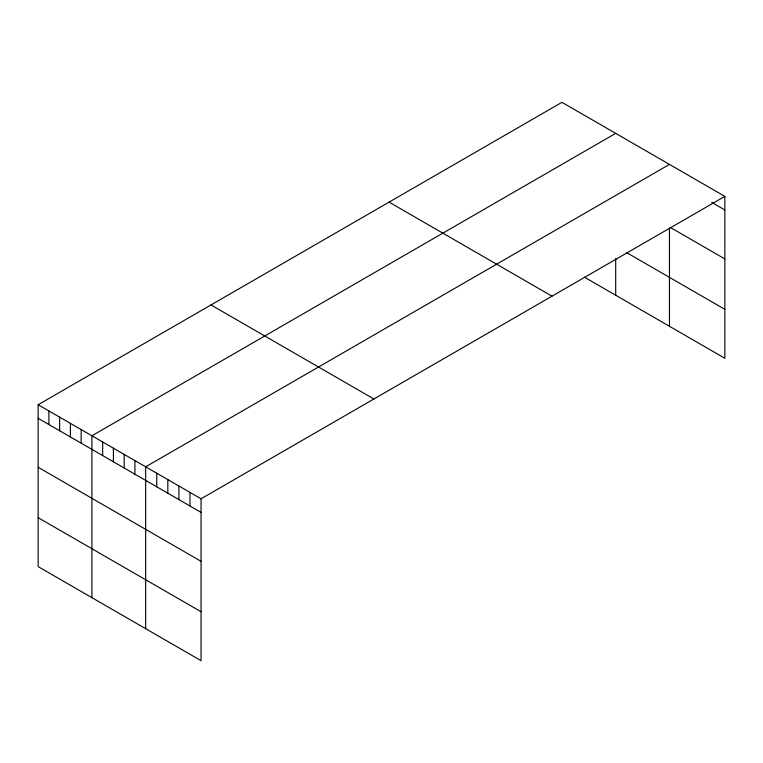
<?xml version="1.0" encoding="UTF-8"?>
<svg xmlns="http://www.w3.org/2000/svg" width="763" height="763" viewBox="0 0 763 763"><rect width="100%" height="100%" fill="white"/><g stroke="black" fill="none" stroke-linecap="round" stroke-linejoin="round"><path stroke-width="1.14" d="M724.85 196.377L201.06 498.792L201.06 660.672L38.15 566.623L38.15 404.733L561.94 102.328L724.85 196.377L724.85 358.267L584.429 277.188M615.703 133.363L91.913 435.778L91.913 597.658M669.466 164.398L145.666 466.813L145.666 628.693M711.755 202.424L724.85 209.978M670.467 227.517L724.85 258.915M626.452 252.524L724.85 309.33M389.092 202.119L552.002 296.178M210.998 304.942L373.908 398.992M38.15 404.733L201.06 498.792M38.15 418.334L201.06 512.393M38.15 467.271L201.06 561.32M38.15 517.686L201.06 611.735M669.466 228.08L669.466 326.287M615.703 258.543L615.703 295.243M189.977 492.393L189.977 505.993M178.904 486.002L178.904 499.593M167.822 479.603L167.822 493.203M156.749 473.213L156.749 486.804M134.917 460.604L134.917 474.204M124.169 454.395L124.169 467.996M113.41 448.186L113.41 461.787M102.662 441.987L102.662 455.578M81.155 429.569L81.155 443.169M70.406 423.36L70.406 436.961M59.657 417.151L59.657 430.752M48.899 410.942L48.899 424.543"/></g></svg>
